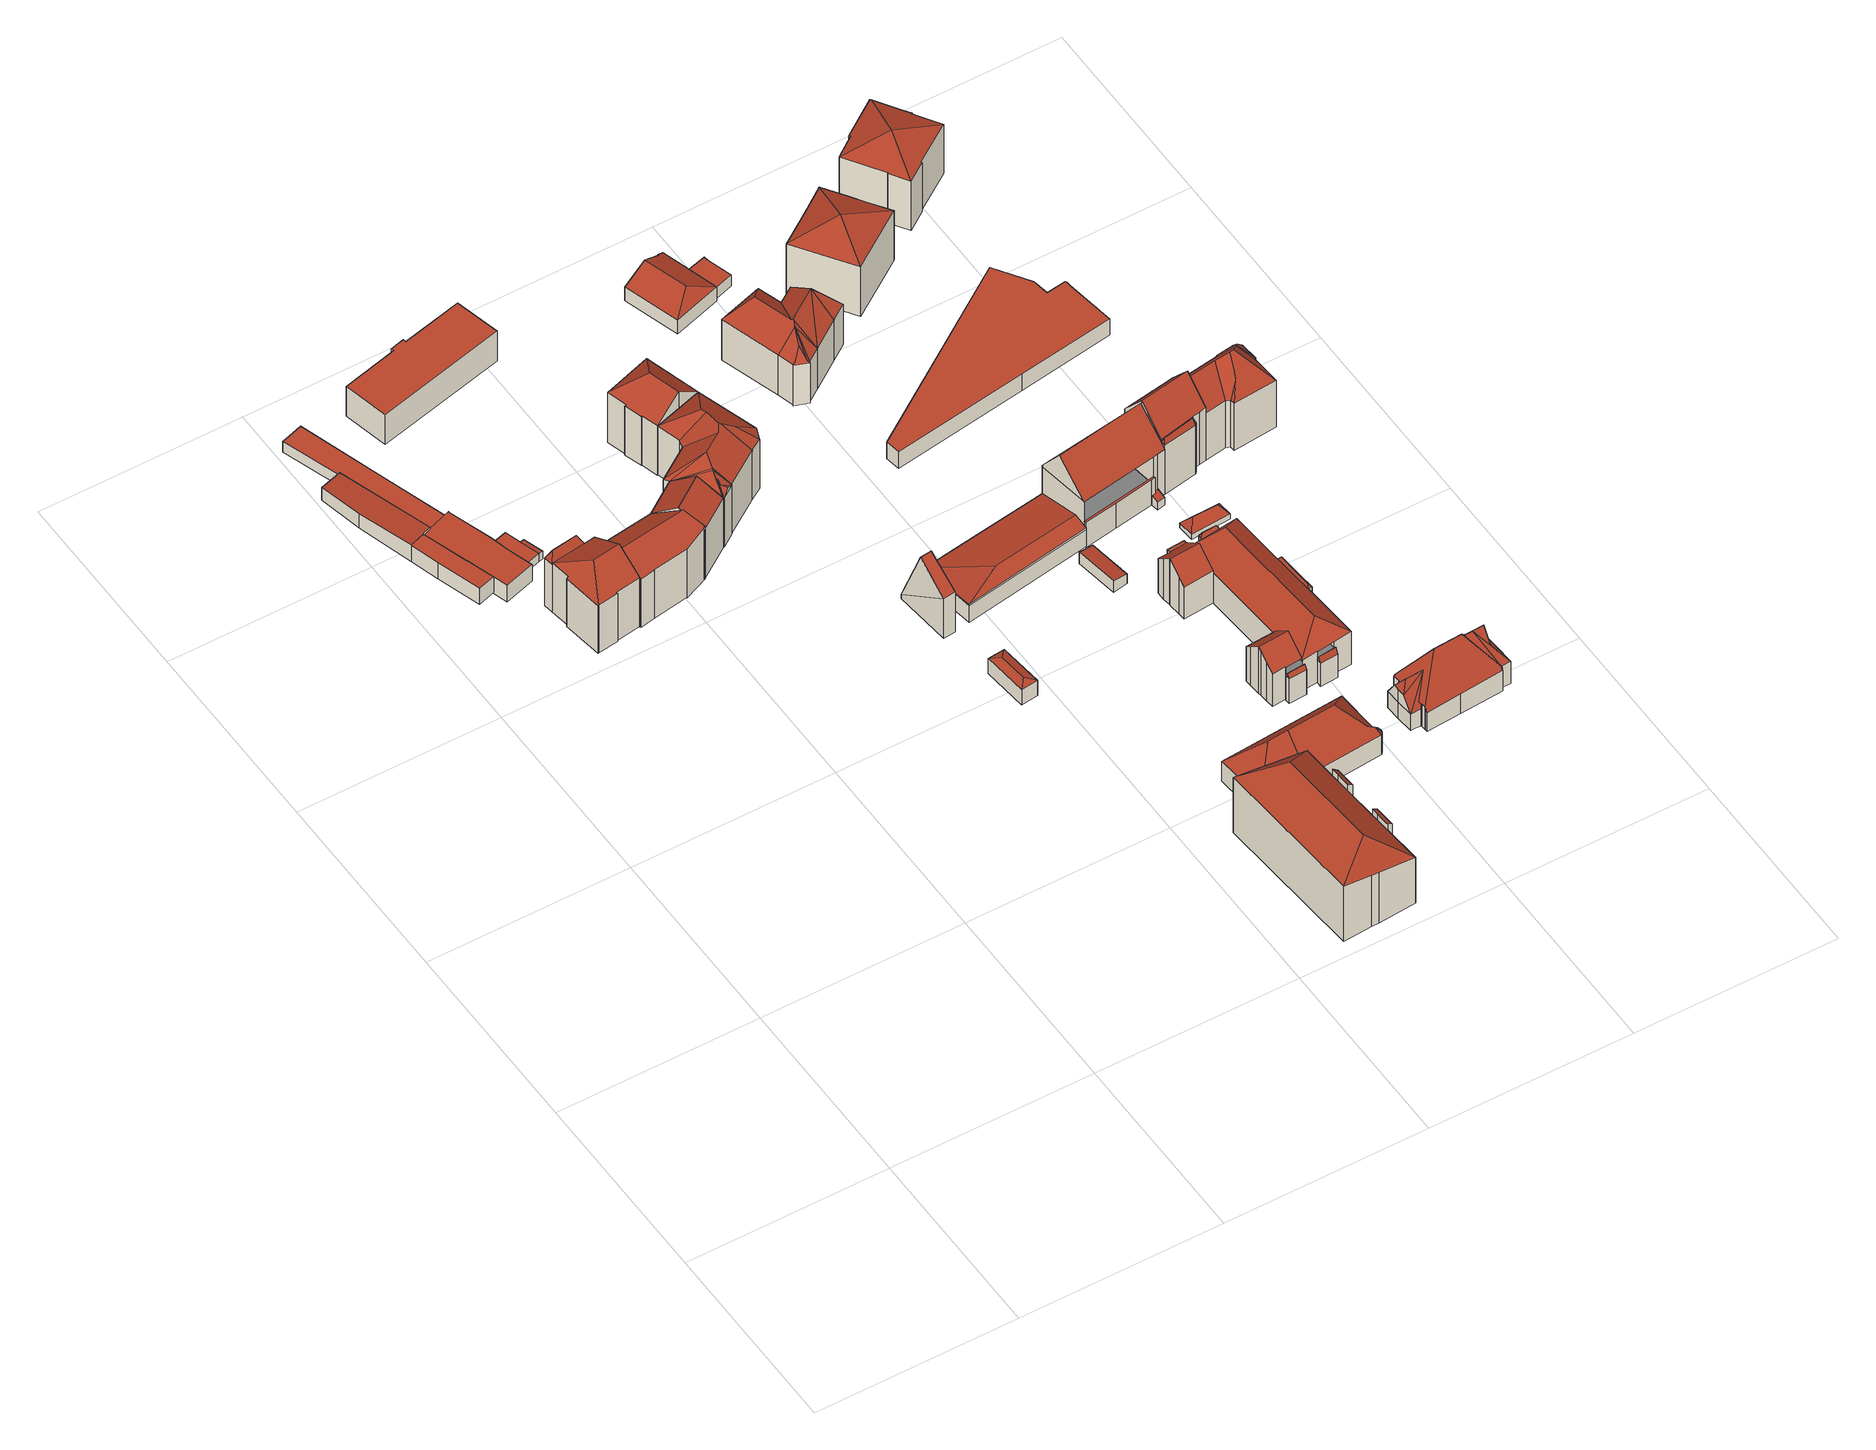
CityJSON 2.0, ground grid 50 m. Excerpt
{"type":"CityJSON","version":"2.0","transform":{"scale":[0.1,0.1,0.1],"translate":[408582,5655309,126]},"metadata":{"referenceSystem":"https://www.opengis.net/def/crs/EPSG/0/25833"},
"CityObjects":{
"building1":{"type":"Building","attributes":{"Gemeindeschluessel":14612000,"Geometrietyp2DReferenz":"3000","function":"31001_9998","roofType":"9999"},"children":["building1-1","building1-2"]},
"building1-1":{"type":"BuildingPart","attributes":{"Dachtyp_tdc":"tdcPolyFlatRoof","Dachneigung":2.63,"QualitaetDacherkennung":57,"Geometrietyp2DReferenz":"3000","measuredHeight":5.03,"roofType":"2100"},"parents":["building1"],"geometry":[{"type":"MultiSurface","lod":"2","boundaries":[[[0,1,2,3,4]],[[5,6,7,8,9]],[[6,10,11,7]],[[10,12,13,11]],[[12,0,4,13]],[[12,10,6,5,1,0]],[[4,3,8,7,11,13]]],"semantics":{"surfaces":[{"type":"WallSurface"},{"type":"RoofSurface"},{"type":"GroundSurface"}],"values":[0,0,0,0,0,1,2]}}]},
"building1-2":{"type":"BuildingPart","attributes":{"Dachtyp_tdc":"tdcPolyFlatRoof","Dachneigung":0,"QualitaetDacherkennung":90,"Geometrietyp2DReferenz":"3000","measuredHeight":4.84,"roofType":"1000"},"parents":["building1"],"geometry":[{"type":"MultiSurface","lod":"2","boundaries":[[[14,15,16,17]],[[15,9,8,16]],[[2,18,19,3]],[[18,20,21,19]],[[20,22,23,21]],[[22,14,17,23]],[[22,20,18,2,9,15,14]],[[17,16,8,3,19,21,23]]],"semantics":{"surfaces":[{"type":"WallSurface"},{"type":"RoofSurface"},{"type":"GroundSurface"}],"values":[0,0,0,0,0,0,1,2]}}]},
"building2":{"type":"Building","attributes":{"Gemeindeschluessel":14612000,"Geometrietyp2DReferenz":"3000","function":"31001_9998","roofType":"9999"},"children":["building2-1","building2-2"]},
"building2-1":{"type":"BuildingPart","attributes":{"Dachtyp_tdc":"tdcPolyFlatRoof","Dachneigung":0,"QualitaetDacherkennung":38,"Geometrietyp2DReferenz":"3000","measuredHeight":3.18,"roofType":"1000"},"parents":["building2"],"geometry":[{"type":"MultiSurface","lod":"2","boundaries":[[[24,25,26,27]],[[25,28,29,26]],[[30,31,32,33]],[[31,34,35,32]],[[34,24,27,35]],[[34,31,30,28,25,24]],[[27,26,29,33,32,35]]],"semantics":{"surfaces":[{"type":"WallSurface"},{"type":"RoofSurface"},{"type":"GroundSurface"}],"values":[0,0,0,0,0,1,2]}}]},
"building2-2":{"type":"BuildingPart","attributes":{"Dachtyp_tdc":"tdcPolyFlatRoof","Dachneigung":0,"QualitaetDacherkennung":71,"Geometrietyp2DReferenz":"3000","measuredHeight":4.94,"roofType":"1000"},"parents":["building2"],"geometry":[{"type":"MultiSurface","lod":"2","boundaries":[[[36,37,38,39]],[[37,40,41,38]],[[40,42,43,41]],[[42,44,45,43]],[[44,46,30,33,45]],[[47,48,49,29,28]],[[48,50,51,49]],[[50,52,53,51]],[[52,54,55,53]],[[54,56,57,55]],[[56,58,59,57]],[[58,36,39,59]],[[58,56,54,52,50,48,47,46,44,42,40,37,36]],[[39,38,41,43,45,33,29,49,51,53,55,57,59]]],"semantics":{"surfaces":[{"type":"WallSurface"},{"type":"RoofSurface"},{"type":"GroundSurface"}],"values":[0,0,0,0,0,0,0,0,0,0,0,0,1,2]}}]},
"building3":{"type":"Building","attributes":{"Gemeindeschluessel":14612000,"Geometrietyp2DReferenz":"3000","function":"31001_9998","roofType":"9999"},"children":["building3-1","building3-2","building3-3"]},
"building3-1":{"type":"BuildingPart","attributes":{"Dachtyp_tdc":"tdcFreeFormRoof","Dachneigung":63.8,"QualitaetDacherkennung":18,"Geometrietyp2DReferenz":"3000","measuredHeight":16.93,"roofType":"5000"},"parents":["building3"],"geometry":[{"type":"MultiSurface","lod":"2","boundaries":[[[60,61,62]],[[63,64,65,66,67]],[[68,69,66,65,70]],[[62,61,63,67]],[[71,60,62,69]],[[71,69,68]],[[60,71,68,61]]],"semantics":{"surfaces":[{"type":"RoofSurface"},{"type":"GroundSurface"},{"type":"WallSurface"}],"values":[0,1,2,2,0,0,0]}}]},
"building3-2":{"type":"BuildingPart","attributes":{"Dachtyp_tdc":"tdcHipAndGableRoof","Dachneigung":29.4,"QualitaetDacherkennung":45,"Geometrietyp2DReferenz":"3000","measuredHeight":19.33,"roofType":"5000"},"parents":["building3"],"geometry":[{"type":"MultiSurface","lod":"2","boundaries":[[[72,73,74,75]],[[73,76,77,74]],[[76,78,79,77]],[[78,80,81,79]],[[80,82,83,81]],[[82,84,85,83]],[[84,86,87,85]],[[86,88,89,87]],[[88,90,91,89]],[[90,92,62,67,91]],[[93,94,95,66,69]],[[94,72,75,95]],[[92,90,88,86,84,96]],[[84,82,80,78,76,73,96]],[[73,72,94,93,92,96]],[[75,74,77,79,81,83,85,87,89,91,67,66,95]]],"semantics":{"surfaces":[{"type":"WallSurface"},{"type":"RoofSurface"},{"type":"GroundSurface"}],"values":[0,0,0,0,0,0,0,0,0,0,0,0,1,1,1,2]}}]},
"building3-3":{"type":"BuildingPart","attributes":{"Dachtyp_tdc":"tdcGableRoof","Dachneigung":21.45,"QualitaetDacherkennung":34,"Geometrietyp2DReferenz":"3000","measuredHeight":6.39,"roofType":"3100"},"parents":["building3"],"geometry":[{"type":"MultiSurface","lod":"2","boundaries":[[[97,98,99,64]],[[98,100,101,99]],[[100,70,65,101]],[[100,98,102]],[[98,97,103,102]],[[70,100,102,103]],[[64,99,101,65]]],"semantics":{"surfaces":[{"type":"WallSurface"},{"type":"RoofSurface"},{"type":"GroundSurface"}],"values":[0,0,0,0,1,1,2]}}]},
"building4":{"type":"Building","attributes":{"Gemeindeschluessel":14612000,"Geometrietyp2DReferenz":"3000","function":"31001_9998","roofType":"9999"},"children":["building4-1","building4-2"]},
"building4-1":{"type":"BuildingPart","attributes":{"Dachtyp_tdc":"tdcPolyFlatRoof","Dachneigung":5.61,"QualitaetDacherkennung":70,"Geometrietyp2DReferenz":"3000","measuredHeight":2.46,"roofType":"2100"},"parents":["building4"],"geometry":[{"type":"MultiSurface","lod":"2","boundaries":[[[104,105,106,107]],[[108,109,110,111]],[[108,104,107,109]],[[108,111,105,104]],[[107,106,110,109]]],"semantics":{"surfaces":[{"type":"WallSurface"},{"type":"RoofSurface"},{"type":"GroundSurface"}],"values":[0,0,0,1,2]}}]},
"building4-2":{"type":"BuildingPart","attributes":{"Dachtyp_tdc":"tdcPolyFlatRoof","Dachneigung":0,"QualitaetDacherkennung":84,"Geometrietyp2DReferenz":"3000","measuredHeight":2.44,"roofType":"1000"},"parents":["building4"],"geometry":[{"type":"MultiSurface","lod":"2","boundaries":[[[112,111,110,113]],[[105,114,115,106]],[[114,116,117,115]],[[116,118,119,117]],[[118,112,113,119]],[[118,116,114,105,111,112]],[[113,110,106,115,117,119]]],"semantics":{"surfaces":[{"type":"WallSurface"},{"type":"RoofSurface"},{"type":"GroundSurface"}],"values":[0,0,0,0,0,1,2]}}]},
"building5":{"type":"Building","attributes":{"Dachtyp_tdc":"tdcFreeFormRoof","Gemeindeschluessel":14612000,"Dachneigung":34.56,"QualitaetDacherkennung":58,"Geometrietyp2DReferenz":"3000","measuredHeight":18.84,"function":"31001_9998","roofType":"5000"},"geometry":[{"type":"Solid","lod":"2","boundaries":[[[[120,121,122,123]],[[121,124,125,122]],[[124,126,127,125]],[[126,128,129,127]],[[128,130,131,129]],[[130,132,133,131]],[[132,134,135,133]],[[134,136,137,135]],[[136,138,139,137]],[[138,140,141,139]],[[140,142,143,141]],[[142,120,123,143]],[[144,145,121,120]],[[134,132,130,128,126,124,145,144,142,140,138,136]],[[120,142,144]],[[124,121,145]],[[123,122,125,127,129,131,133,135,137,139,141,143]]]],"semantics":{"surfaces":[{"type":"WallSurface"},{"type":"RoofSurface"},{"type":"GroundSurface"}],"values":[[0,0,0,0,0,0,0,0,0,0,0,0,1,1,0,0,2]]}}]},
"building6":{"type":"Building","attributes":{"Dachtyp_tdc":"tdcPolyFlatRoof","Gemeindeschluessel":14612000,"Dachneigung":0,"QualitaetDacherkennung":81,"Geometrietyp2DReferenz":"3000","measuredHeight":9.05,"function":"31001_9998","roofType":"1000"},"geometry":[{"type":"Solid","lod":"2","boundaries":[[[[146,147,148,149]],[[147,150,151,148]],[[150,152,153,151]],[[152,154,155,153]],[[154,156,157,155]],[[156,158,159,157]],[[158,160,161,159]],[[160,146,149,161]],[[160,158,156,154,152,150,147,146]],[[149,148,151,153,155,157,159,161]]]],"semantics":{"surfaces":[{"type":"WallSurface"},{"type":"RoofSurface"},{"type":"GroundSurface"}],"values":[[0,0,0,0,0,0,0,0,1,2]]}}]},
"building7":{"type":"Building","attributes":{"Dachtyp_tdc":"tdcGableRoof","Gemeindeschluessel":14612000,"Dachneigung":34.59,"QualitaetDacherkennung":76,"Geometrietyp2DReferenz":"3000","measuredHeight":18.98,"function":"31001_9998","roofType":"3100"},"geometry":[{"type":"Solid","lod":"2","boundaries":[[[[121,162,163,164]],[[162,165,166,163]],[[165,167,168,166]],[[167,121,164,168]],[[165,162,169]],[[121,167,170]],[[162,121,170,169]],[[167,165,169,170]],[[164,163,166,168]]]],"semantics":{"surfaces":[{"type":"WallSurface"},{"type":"RoofSurface"},{"type":"GroundSurface"}],"values":[[0,0,0,0,0,0,1,1,2]]}}]},
"building8":{"type":"Building","attributes":{"Dachtyp_tdc":"tdcFreeFormRoof","Gemeindeschluessel":14612000,"Dachneigung":34.37,"QualitaetDacherkennung":9,"Geometrietyp2DReferenz":"3000","measuredHeight":19.97,"function":"31001_9998","roofType":"5000"},"geometry":[{"type":"Solid","lod":"2","boundaries":[[[[171,172,173,174]],[[172,175,176,173]],[[175,177,178,176]],[[177,179,180,178]],[[179,181,182,180]],[[181,183,184,182]],[[183,185,186,184]],[[185,187,188,186]],[[187,189,190,188]],[[189,191,192,190]],[[191,193,194,192]],[[193,195,196,194]],[[195,197,198,196]],[[197,199,200,198]],[[199,201,202,200]],[[201,203,204,202]],[[203,205,206,204]],[[205,207,208,206]],[[207,171,174,208]],[[209,210,211,205,203]],[[210,209,201,199]],[[212,213,211,210,199,197]],[[214,212,197,195]],[[215,216,217,218,214,195,193]],[[219,215,193,191]],[[191,189,187,185,219]],[[220,221,222,216,215,219,185,183]],[[220,183,181]],[[221,220,181,179]],[[222,221,179,177]],[[217,216,222,177,175]],[[218,217,175,172]],[[212,207,213]],[[212,171,207]],[[214,171,212]],[[218,171,214]],[[171,218,172]],[[211,213,207,205]],[[201,209,203]],[[174,173,176,178,180,182,184,186,188,190,192,194,196,198,200,202,204,206,208]]]],"semantics":{"surfaces":[{"type":"WallSurface"},{"type":"RoofSurface"},{"type":"GroundSurface"}],"values":[[0,0,0,0,0,0,0,0,0,0,0,0,0,0,0,0,0,0,0,1,1,1,1,1,1,1,1,1,1,1,1,1,1,1,1,1,1,1,0,2]]}}]},
"building9":{"type":"Building","attributes":{"Dachtyp_tdc":"tdcFreeFormRoof","Gemeindeschluessel":14612000,"Dachneigung":20.7,"QualitaetDacherkennung":90,"Geometrietyp2DReferenz":"3000","measuredHeight":5.35,"function":"31001_9998","roofType":"5000"},"geometry":[{"type":"Solid","lod":"2","boundaries":[[[[223,224,225,226]],[[224,227,228,225]],[[227,229,230,228]],[[229,223,226,230]],[[231,232,229,227]],[[231,227,224]],[[232,231,224,223]],[[232,223,229]],[[226,225,228,230]]]],"semantics":{"surfaces":[{"type":"WallSurface"},{"type":"RoofSurface"},{"type":"GroundSurface"}],"values":[[0,0,0,0,1,1,1,1,2]]}}]},
"building10":{"type":"Building","attributes":{"name":"35. Grundschule Heinrich Graf von Bünau","Gemeindeschluessel":14612000,"Geometrietyp2DReferenz":"3000","function":"31001_3021","roofType":"9999"},"children":["building10-1","building10-2","building10-3"]},
"building10-1":{"type":"BuildingPart","attributes":{"Dachtyp_tdc":"tdcPolyFlatRoof","Dachneigung":40.59,"QualitaetDacherkennung":68,"Geometrietyp2DReferenz":"3000","measuredHeight":15.82,"roofType":"2100"},"parents":["building10"],"geometry":[{"type":"MultiSurface","lod":"2","boundaries":[[[233,234,235,236,237]],[[234,238,239,235]],[[238,240,241,242,239]],[[240,238,234,233]],[[236,235,239,242]]],"semantics":{"surfaces":[{"type":"WallSurface"},{"type":"RoofSurface"},{"type":"GroundSurface"}],"values":[0,0,0,1,2]}}]},
"building10-2":{"type":"BuildingPart","attributes":{"Dachtyp_tdc":"tdcHipRoof","Dachneigung":39.31,"QualitaetDacherkennung":60,"Geometrietyp2DReferenz":"3000","measuredHeight":20.74,"roofType":"3200"},"parents":["building10"],"geometry":[{"type":"MultiSurface","lod":"2","boundaries":[[[241,243,244,242]],[[243,245,246,244]],[[247,248,249,250]],[[248,251,252,249]],[[251,253,254,252]],[[253,255,256,254]],[[255,257,258,256]],[[257,259,260,258]],[[259,261,262,260]],[[261,237,236,262]],[[255,253,251,248,263]],[[261,259,257,264]],[[248,247,265,245,243,241,237,261,264,263]],[[257,255,263,264]],[[242,244,246,266,250,249,252,254,256,258,260,262,236]]],"semantics":{"surfaces":[{"type":"WallSurface"},{"type":"RoofSurface"},{"type":"GroundSurface"}],"values":[0,0,0,0,0,0,0,0,0,0,1,1,1,1,2]}}]},
"building10-3":{"type":"BuildingPart","attributes":{"Dachtyp_tdc":"tdcPolyFlatRoof","Dachneigung":34.27,"QualitaetDacherkennung":76,"Geometrietyp2DReferenz":"3000","measuredHeight":15.75,"roofType":"2100"},"parents":["building10"],"geometry":[{"type":"MultiSurface","lod":"2","boundaries":[[[267,268,269,246,245]],[[268,270,271,269]],[[270,272,247,250,271]],[[270,268,267,273,272]],[[250,266,246,269,271]]],"semantics":{"surfaces":[{"type":"WallSurface"},{"type":"RoofSurface"},{"type":"GroundSurface"}],"values":[0,0,0,1,2]}}]},
"building11":{"type":"Building","attributes":{"Dachtyp_tdc":"tdcGableRoof","Gemeindeschluessel":14612000,"Dachneigung":68.85,"QualitaetDacherkennung":5,"Geometrietyp2DReferenz":"3000","measuredHeight":18.12,"function":"31001_9998","roofType":"3100"},"geometry":[{"type":"Solid","lod":"2","boundaries":[[[[274,275,276,277]],[[275,278,279,276]],[[278,280,281,279]],[[280,274,277,281]],[[278,275,282]],[[274,280,283]],[[275,274,283,282]],[[280,278,282,283]],[[277,276,279,281]]]],"semantics":{"surfaces":[{"type":"WallSurface"},{"type":"RoofSurface"},{"type":"GroundSurface"}],"values":[[0,0,0,0,0,0,1,1,2]]}}]},
"building12":{"type":"Building","attributes":{"Dachtyp_tdc":"tdcHipAndGableRoof","Gemeindeschluessel":14612000,"Dachneigung":38.74,"QualitaetDacherkennung":74,"Geometrietyp2DReferenz":"3000","measuredHeight":20.18,"function":"31001_9998","roofType":"5000"},"geometry":[{"type":"Solid","lod":"2","boundaries":[[[[284,285,286,287]],[[285,288,289,286]],[[288,290,291,289]],[[290,292,293,291]],[[292,294,295,293]],[[294,296,297,295]],[[296,298,299,297]],[[298,300,301,299]],[[300,302,303,301]],[[302,284,287,303]],[[287,286,289,291,293,295,297,299,301,303]],[[298,296,304]],[[296,294,292,290,288,285,284,304]],[[284,302,300,298,304]]]],"semantics":{"surfaces":[{"type":"WallSurface"},{"type":"GroundSurface"},{"type":"RoofSurface"}],"values":[[0,0,0,0,0,0,0,0,0,0,1,2,2,2]]}}]},
"building13":{"type":"Building","attributes":{"Dachtyp_tdc":"tdcFreeFormRoof","Gemeindeschluessel":14612000,"Dachneigung":48.05,"QualitaetDacherkennung":61,"Geometrietyp2DReferenz":"3000","measuredHeight":13.74,"function":"31001_3211","roofType":"5000"},"geometry":[{"type":"Solid","lod":"2","boundaries":[[[[305,306,260,262]],[[306,307,308,260]],[[307,309,310,308]],[[309,311,312,310]],[[311,313,314,312]],[[313,315,316,314]],[[315,317,318,316]],[[317,319,320,318]],[[319,305,262,320]],[[321,319,317]],[[322,321,317,315]],[[323,322,315,313]],[[324,323,313,311]],[[325,324,311,309]],[[326,327,325,309,307]],[[326,307,306]],[[327,326,306,305]],[[321,322,323,324,325,327,305,319]],[[262,260,308,310,312,314,316,318,320]]]],"semantics":{"surfaces":[{"type":"WallSurface"},{"type":"RoofSurface"},{"type":"GroundSurface"}],"values":[[0,0,0,0,0,0,0,0,0,1,1,1,1,1,1,1,1,1,2]]}}]},
"building14":{"type":"Building","attributes":{"Dachtyp_tdc":"tdcHipAndGableRoof","Gemeindeschluessel":14612000,"Dachneigung":10,"QualitaetDacherkennung":68,"Geometrietyp2DReferenz":"3000","measuredHeight":6.98,"function":"31001_9998","roofType":"5000"},"geometry":[{"type":"Solid","lod":"2","boundaries":[[[[328,329,330,331]],[[329,332,333,330]],[[332,334,335,333]],[[334,336,337,335]],[[336,328,331,337]],[[329,338,339]],[[338,340,341,339]],[[342,343,329,339,341]],[[332,343,342,334]],[[329,343,332]],[[334,342,341,340,336]],[[336,340,338,328]],[[328,338,329]],[[331,330,333,335,337]]]],"semantics":{"surfaces":[{"type":"WallSurface"},{"type":"RoofSurface"},{"type":"GroundSurface"}],"values":[[0,0,0,0,0,1,1,1,0,0,0,0,0,2]]}}]},
"building15":{"type":"Building","attributes":{"Dachtyp_tdc":"tdcPolyFlatRoof","Gemeindeschluessel":14612000,"Dachneigung":8.04,"QualitaetDacherkennung":81,"Geometrietyp2DReferenz":"3000","measuredHeight":3.43,"function":"31001_9998","roofType":"2100"},"geometry":[{"type":"Solid","lod":"2","boundaries":[[[[344,345,346,347]],[[345,348,349,346]],[[348,350,351,349]],[[350,344,347,351]],[[350,348,345,344]],[[347,346,349,351]]]],"semantics":{"surfaces":[{"type":"WallSurface"},{"type":"RoofSurface"},{"type":"GroundSurface"}],"values":[[0,0,0,0,1,2]]}}]},
"building16":{"type":"Building","attributes":{"Dachtyp_tdc":"tdcHipAndGableRoof","Gemeindeschluessel":14612000,"Dachneigung":26.47,"QualitaetDacherkennung":79,"Geometrietyp2DReferenz":"3000","measuredHeight":7.23,"function":"31001_9998","roofType":"5000"},"geometry":[{"type":"Solid","lod":"2","boundaries":[[[[352,353,354,355]],[[353,356,357,354]],[[356,358,359,357]],[[358,360,361,359]],[[360,362,363,361]],[[362,364,365,363]],[[364,366,367,365]],[[366,352,355,367]],[[362,360,368]],[[360,358,356,353,352,366,368]],[[366,364,362,368]],[[355,354,357,359,361,363,365,367]]]],"semantics":{"surfaces":[{"type":"WallSurface"},{"type":"RoofSurface"},{"type":"GroundSurface"}],"values":[[0,0,0,0,0,0,0,0,1,1,1,2]]}}]},
"building17":{"type":"Building","attributes":{"Dachtyp_tdc":"tdcFreeFormRoof","Gemeindeschluessel":14612000,"Dachneigung":40.11,"QualitaetDacherkennung":10,"Geometrietyp2DReferenz":"3000","measuredHeight":17.31,"function":"31001_9998","roofType":"5000"},"geometry":[{"type":"Solid","lod":"2","boundaries":[[[[369,370,371]],[[370,369,372]],[[373,374,375]],[[376,377,373,375,378]],[[379,376,378,380]],[[379,380,381]],[[369,377,376,379,381,382]],[[383,384,385,386,387,388,389,390,391,392,393,394]],[[381,380,384,383]],[[380,378,385,384]],[[378,375,386,385]],[[375,374,387,386]],[[374,395,388,387]],[[395,396,389,388]],[[396,371,390,389]],[[371,397,391,390]],[[397,398,392,391]],[[398,399,393,392]],[[399,382,394,393]],[[382,381,383,394]],[[400,372,369,382,399]],[[400,399,398]],[[370,372,400,398,397]],[[370,397,371]],[[373,395,374]],[[373,396,395]],[[377,396,373]],[[369,396,377]],[[369,371,396]]]],"semantics":{"surfaces":[{"type":"RoofSurface"},{"type":"GroundSurface"},{"type":"WallSurface"}],"values":[[0,0,0,0,0,0,0,1,2,2,2,2,2,2,2,2,2,2,2,2,0,0,0,0,0,0,0,0,0]]}}]},
"building18":{"type":"Building","attributes":{"Gemeindeschluessel":14612000,"Geometrietyp2DReferenz":"3000","function":"31001_9998","roofType":"9999"},"children":["building18-1","building18-2","building18-3","building18-4","building18-5","building18-6","building18-7","building18-8"]},
"building18-1":{"type":"BuildingPart","attributes":{"Dachtyp_tdc":"tdcFreeFormRoof","Dachneigung":66.87,"QualitaetDacherkennung":31,"Geometrietyp2DReferenz":"3000","measuredHeight":8.52,"roofType":"5000"},"parents":["building18"],"geometry":[{"type":"MultiSurface","lod":"2","boundaries":[[[401,402,403,404]],[[402,405,406,403]],[[405,407,408,406]],[[409,407,405]],[[410,409,405,402]],[[410,402,401]],[[409,410,401,407]],[[404,403,406,408]]],"semantics":{"surfaces":[{"type":"WallSurface"},{"type":"RoofSurface"},{"type":"GroundSurface"}],"values":[0,0,0,0,1,0,1,2]}}]},
"building18-2":{"type":"BuildingPart","attributes":{"Dachtyp_tdc":"tdcPolyFlatRoof","Dachneigung":0,"QualitaetDacherkennung":30,"Geometrietyp2DReferenz":"3000","measuredHeight":10.03,"roofType":"1000"},"parents":["building18"],"geometry":[{"type":"MultiSurface","lod":"2","boundaries":[[[411,412,413,414]],[[412,415,416,417,413]],[[418,411,414,419]],[[418,420,415,412,411]],[[414,413,417,421,419]]],"semantics":{"surfaces":[{"type":"WallSurface"},{"type":"RoofSurface"},{"type":"GroundSurface"}],"values":[0,0,0,1,2]}}]},
"building18-3":{"type":"BuildingPart","attributes":{"Dachtyp_tdc":"tdcGableRoof","Dachneigung":42.73,"QualitaetDacherkennung":55,"Geometrietyp2DReferenz":"3000","measuredHeight":14.11,"roofType":"3100"},"parents":["building18"],"geometry":[{"type":"MultiSurface","lod":"2","boundaries":[[[422,423,424,425,426]],[[423,427,428,424]],[[427,429,430,428]],[[429,431,432,430]],[[431,433,434,432]],[[433,435,436,434]],[[429,427,423,422,437]],[[437,438,439,440,435,433,431,429]],[[436,419,421,441,425,424,428,430,432,434]],[[435,440,419,436]],[[440,439,418,419]]],"semantics":{"surfaces":[{"type":"WallSurface"},{"type":"RoofSurface"},{"type":"GroundSurface"}],"values":[0,0,0,0,0,0,1,1,2,0,0]}}]},
"building18-4":{"type":"BuildingPart","attributes":{"Dachtyp_tdc":"tdcFreeFormRoof","Dachneigung":58.58,"QualitaetDacherkennung":11,"Geometrietyp2DReferenz":"3000","measuredHeight":10.12,"roofType":"5000"},"parents":["building18"],"geometry":[{"type":"MultiSurface","lod":"2","boundaries":[[[442,443,444,445]],[[443,446,447,444]],[[446,448,449,447]],[[448,450,451,449]],[[452,453,454,455]],[[453,442,445,454]],[[446,443,456]],[[457,450,448,446]],[[443,442,458,456]],[[442,453,458]],[[453,452,457,446,456,458]],[[445,444,447,449,451,459,455,454]]],"semantics":{"surfaces":[{"type":"WallSurface"},{"type":"RoofSurface"},{"type":"GroundSurface"}],"values":[0,0,0,0,0,0,1,1,1,1,1,2]}}]},
"building18-5":{"type":"BuildingPart","attributes":{"Dachtyp_tdc":"tdcFreeFormRoof","Dachneigung":58.78,"QualitaetDacherkennung":27,"Geometrietyp2DReferenz":"3000","measuredHeight":10.77,"roofType":"5000"},"parents":["building18"],"geometry":[{"type":"MultiSurface","lod":"2","boundaries":[[[460,461,462,463]],[[461,464,465,462]],[[464,466,467,465]],[[468,469,470,471]],[[469,460,463,470]],[[466,464,472]],[[464,461,460,469,473,472]],[[469,468,473]],[[468,466,472,473]],[[463,462,465,467,471,470]]],"semantics":{"surfaces":[{"type":"WallSurface"},{"type":"RoofSurface"},{"type":"GroundSurface"}],"values":[0,0,0,0,0,1,1,1,1,2]}}]},
"building18-6":{"type":"BuildingPart","attributes":{"Dachtyp_tdc":"tdcGableRoof","Dachneigung":42.53,"QualitaetDacherkennung":58,"Geometrietyp2DReferenz":"3000","measuredHeight":14.16,"roofType":"3100"},"parents":["building18"],"geometry":[{"type":"MultiSurface","lod":"2","boundaries":[[[474,475,476,477,478]],[[475,479,480,476]],[[479,481,482,480]],[[481,483,484,482]],[[483,485,486,484]],[[485,487,488,486]],[[487,489,490,488]],[[489,491,492,493,490]],[[485,483,481,479,475,474,494,495]],[[495,491,489,487,485]],[[493,496,497,477,476,480,482,484,486,488,490]]],"semantics":{"surfaces":[{"type":"WallSurface"},{"type":"RoofSurface"},{"type":"GroundSurface"}],"values":[0,0,0,0,0,0,0,0,1,1,2]}}]},
"building18-7":{"type":"BuildingPart","attributes":{"Dachtyp_tdc":"tdcFreeFormRoof","Dachneigung":59.48,"QualitaetDacherkennung":34,"Geometrietyp2DReferenz":"3000","measuredHeight":8.53,"roofType":"5000"},"parents":["building18"],"geometry":[{"type":"MultiSurface","lod":"2","boundaries":[[[498,499,500,501]],[[499,502,503,500]],[[502,478,477,503]],[[504,478,502]],[[505,504,502,499]],[[505,499,498]],[[504,505,498,506,478]],[[501,500,503,477,497]]],"semantics":{"surfaces":[{"type":"WallSurface"},{"type":"RoofSurface"},{"type":"GroundSurface"}],"values":[0,0,0,0,1,0,1,2]}}]},
"building18-8":{"type":"BuildingPart","attributes":{"Dachtyp_tdc":"tdcHipRoof","Dachneigung":36.65,"QualitaetDacherkennung":64,"Geometrietyp2DReferenz":"3000","measuredHeight":14.27,"roofType":"3200"},"parents":["building18"],"geometry":[{"type":"MultiSurface","lod":"2","boundaries":[[[416,507,508,417]],[[507,509,452,455,508]],[[510,511,512,451,450]],[[511,513,468,471,512]],[[514,467,466]],[[514,515,516,467]],[[515,517,404,516]],[[517,518,401,404]],[[519,520,408,407]],[[520,521,498,501,408]],[[492,426,425,493]],[[522,521,520,519,518,517,515,523]],[[510,509,507,416,524,525]],[[515,514,513,511,510,525,523]],[[524,526,426,492,527,522,523,525]],[[421,417,508,455,459,451,512,471,467,516,404,408,501,497,496,493,425,441]]],"semantics":{"surfaces":[{"type":"WallSurface"},{"type":"RoofSurface"},{"type":"GroundSurface"}],"values":[0,0,0,0,0,0,0,0,0,0,0,1,1,1,1,2]}}]},
"building19":{"type":"Building","attributes":{"Dachtyp_tdc":"tdcPolyFlatRoof","Gemeindeschluessel":14612000,"Dachneigung":0,"QualitaetDacherkennung":23,"Geometrietyp2DReferenz":"3000","measuredHeight":3.38,"function":"31001_9998","roofType":"1000"},"geometry":[{"type":"Solid","lod":"2","boundaries":[[[[528,529,530,531]],[[529,532,533,530]],[[532,534,535,533]],[[534,536,537,535]],[[536,528,531,537]],[[536,534,532,529,528]],[[531,530,533,535,537]]]],"semantics":{"surfaces":[{"type":"WallSurface"},{"type":"RoofSurface"},{"type":"GroundSurface"}],"values":[[0,0,0,0,0,1,2]]}}]},
"building20":{"type":"Building","attributes":{"Gemeindeschluessel":14612000,"Geometrietyp2DReferenz":"3000","function":"31001_9998","roofType":"9999"},"children":["building20-1","building20-2"]},
"building20-1":{"type":"BuildingPart","attributes":{"Dachtyp_tdc":"tdcGableRoof","Dachneigung":45.04,"QualitaetDacherkennung":27,"Geometrietyp2DReferenz":"3000","measuredHeight":21.23,"roofType":"3100"},"parents":["building20"],"geometry":[{"type":"MultiSurface","lod":"2","boundaries":[[[538,539,540,541,542,543]],[[544,545,539,538]],[[545,546,540,539]],[[546,547,548,541,540]],[[549,550,543,542,551]],[[550,544,538,543]],[[552,553,554,555]],[[556,557,558,554,553,549]],[[545,558,557,546]],[[544,555,554,558,545]],[[546,557,556,547]],[[547,556,549]],[[550,552,555,544]],[[549,553,552,550]]],"semantics":{"surfaces":[{"type":"GroundSurface"},{"type":"WallSurface"},{"type":"RoofSurface"}],"values":[0,1,1,1,1,1,2,2,1,1,1,1,1,1]}}]},
"building20-2":{"type":"BuildingPart","attributes":{"Dachtyp_tdc":"tdcPolyFlatRoof","Dachneigung":0,"QualitaetDacherkennung":11,"Geometrietyp2DReferenz":"3000","measuredHeight":7.5,"roofType":"1000"},"parents":["building20"],"geometry":[{"type":"MultiSurface","lod":"2","boundaries":[[[559,560,561,562]],[[560,563,564,561]],[[563,565,566,564]],[[565,551,542,566]],[[548,559,562,541]],[[548,551,565,563,560,559]],[[562,561,564,566,542,541]]],"semantics":{"surfaces":[{"type":"WallSurface"},{"type":"RoofSurface"},{"type":"GroundSurface"}],"values":[0,0,0,0,0,1,2]}}]},
"building21":{"type":"Building","attributes":{"name":"St. Antonius","Gemeindeschluessel":14612000,"QualitaetDacherkennung":100,"Geometrietyp2DReferenz":"3000","function":"31001_3041","roofType":"9999"},"children":["building21-1","building21-2","building21-3","building21-4"]},
"building21-1":{"type":"BuildingPart","attributes":{"Dachtyp_tdc":"tdcHipAndGableRoof","Dachneigung":54.18,"QualitaetDacherkennung":100,"Geometrietyp2DReferenz":"3000","measuredHeight":14.93,"roofType":"5000"},"parents":["building21"],"geometry":[{"type":"MultiSurface","lod":"2","boundaries":[[[567,568,569,570]],[[568,571,572,569]],[[571,573,574,572]],[[571,568,575]],[[567,573,576]],[[568,576,575]],[[576,568,567]],[[573,575,576]],[[575,573,571]],[[570,569,572,574]]],"semantics":{"surfaces":[{"type":"WallSurface"},{"type":"RoofSurface"},{"type":"GroundSurface"}],"values":[0,0,0,1,0,1,1,1,1,2]}}]},
"building21-2":{"type":"BuildingPart","attributes":{"Dachtyp_tdc":"tdcHipRoof","Dachneigung":58.06,"QualitaetDacherkennung":100,"Geometrietyp2DReferenz":"3000","measuredHeight":15.72,"roofType":"3200"},"parents":["building21"],"geometry":[{"type":"MultiSurface","lod":"2","boundaries":[[[577,578,579,580]],[[578,581,582,579]],[[581,567,583,582]],[[584,585,586]],[[585,587,588,586]],[[587,589,590,588]],[[589,591,592,590]],[[591,593,594,592]],[[593,595,596,594]],[[595,597,598,596]],[[597,599,600,598]],[[599,601,602,600]],[[601,603,604,602]],[[605,606,607,608]],[[605,609,610,606]],[[609,611,612,610]],[[611,613,614,612]],[[613,615,616,614]],[[615,617,618,616]],[[617,619,620,618]],[[619,577,580,620]],[[615,613,611,609,605,603,601,599,621]],[[585,584,573,567,581,622]],[[599,597,595,593,591,589,587,585,622,621]],[[581,578,577,619,617,615,621,622]],[[580,579,582,583,586,588,590,592,594,596,598,600,602,604,606,610,612,614,616,618,620]]],"semantics":{"surfaces":[{"type":"WallSurface"},{"type":"RoofSurface"},{"type":"GroundSurface"}],"values":[0,0,0,0,0,0,0,0,0,0,0,0,0,0,0,0,0,0,0,0,0,1,1,1,1,2]}}]},
"building21-3":{"type":"BuildingPart","attributes":{"Dachtyp_tdc":"tdcGableAndHippedGRoof","Dachneigung":56.86,"QualitaetDacherkennung":100,"Geometrietyp2DReferenz":"3000","measuredHeight":11.25,"roofType":"9999"},"parents":["building21"],"geometry":[{"type":"MultiSurface","lod":"2","boundaries":[[[623,624,625,626]],[[624,627,628,625]],[[627,629,630,628]],[[629,608,607,630]],[[631,623,626,632]],[[633,634,635,636]],[[634,637,635]],[[634,638,637]],[[638,623,631,637]],[[637,636,635]],[[608,636,637]],[[629,639,640,636,608]],[[627,640,639,629]],[[623,638,634,633,624]],[[624,633,636,640,627]],[[608,637,631]],[[626,625,628,630,607,632]]],"semantics":{"surfaces":[{"type":"WallSurface"},{"type":"RoofSurface"},{"type":"GroundSurface"}],"values":[0,0,0,0,0,1,1,1,1,1,1,1,0,0,0,0,2]}}]},
"building21-4":{"type":"BuildingPart","attributes":{"Dachtyp_tdc":"tdcFreeFormRoof","Dachneigung":57.23,"QualitaetDacherkennung":100,"Geometrietyp2DReferenz":"3000","measuredHeight":7.76,"roofType":"5000"},"parents":["building21"],"geometry":[{"type":"Solid","lod":"2","boundaries":[[[[641,575,642,643]],[[575,644,645,642]],[[644,641,643,645]],[[646,641,644]],[[646,644,575]],[[646,575,641]],[[643,642,645]]]],"semantics":{"surfaces":[{"type":"WallSurface"},{"type":"RoofSurface"},{"type":"GroundSurface"}],"values":[[0,0,0,0,1,1,2]]}}]},
"building22":{"type":"Building","attributes":{"Dachtyp_tdc":"tdcPolyFlatRoof","Gemeindeschluessel":14612000,"Dachneigung":18.32,"QualitaetDacherkennung":42,"Geometrietyp2DReferenz":"3000","measuredHeight":2.99,"function":"31001_9998","roofType":"2100"},"geometry":[{"type":"Solid","lod":"2","boundaries":[[[[647,648,649,650]],[[648,651,561,649]],[[651,652,562,561]],[[652,653,541,562]],[[653,654,540,541]],[[654,647,650,540]],[[654,653,652,651,648,647]],[[650,649,561,562,541,540]]]],"semantics":{"surfaces":[{"type":"WallSurface"},{"type":"RoofSurface"},{"type":"GroundSurface"}],"values":[[0,0,0,0,0,0,1,2]]}}]},
"building23":{"type":"Building","attributes":{"Dachtyp_tdc":"tdcFreeFormRoof","Gemeindeschluessel":14612000,"Dachneigung":50.93,"QualitaetDacherkennung":22,"Geometrietyp2DReferenz":"3000","measuredHeight":3.99,"function":"31001_9998","roofType":"5000"},"geometry":[{"type":"Solid","lod":"2","boundaries":[[[[655,656,657,658]],[[656,659,660,657]],[[659,661,662,660]],[[661,655,658,662]],[[663,664,661,659]],[[663,659,656]],[[664,663,656,655]],[[664,655,661]],[[658,657,660,662]]]],"semantics":{"surfaces":[{"type":"WallSurface"},{"type":"RoofSurface"},{"type":"GroundSurface"}],"values":[[0,0,0,0,1,1,1,1,2]]}}]},
"building24":{"type":"Building","attributes":{"Dachtyp_tdc":"tdcPolyFlatRoof","Gemeindeschluessel":14612000,"Dachneigung":0,"QualitaetDacherkennung":71,"Geometrietyp2DReferenz":"3000","measuredHeight":4.92,"function":"31001_9998","roofType":"1000"},"geometry":[{"type":"Solid","lod":"2","boundaries":[[[[665,666,667,668]],[[666,669,670,667]],[[669,671,672,670]],[[671,673,674,672]],[[673,675,676,674]],[[675,677,678,676]],[[677,679,680,678]],[[679,681,682,680]],[[681,683,684,682]],[[683,665,668,684]],[[683,681,679,677,675,673,671,669,666,665]],[[668,667,670,672,674,676,678,680,682,684]]]],"semantics":{"surfaces":[{"type":"WallSurface"},{"type":"RoofSurface"},{"type":"GroundSurface"}],"values":[[0,0,0,0,0,0,0,0,0,0,1,2]]}}]},
"building25":{"type":"Building","attributes":{"Dachtyp_tdc":"tdcTentRoof","Gemeindeschluessel":14612000,"Dachneigung":22.2,"QualitaetDacherkennung":59,"Geometrietyp2DReferenz":"3000","measuredHeight":18.61,"function":"31001_9998","roofType":"3500"},"geometry":[{"type":"Solid","lod":"2","boundaries":[[[[685,686,687,688]],[[686,689,690,687]],[[689,691,692,690]],[[691,693,694,692]],[[693,695,696,694]],[[695,697,698,696]],[[697,699,700,698]],[[699,701,702,700]],[[701,685,688,702]],[[701,703,689,686,685]],[[704,689,703]],[[705,704,703]],[[701,699,697,695,705,703]],[[693,705,695]],[[691,704,705,693]],[[689,704,691]],[[688,687,690,692,694,696,698,700,702]]]],"semantics":{"surfaces":[{"type":"WallSurface"},{"type":"RoofSurface"},{"type":"GroundSurface"}],"values":[[0,0,0,0,0,0,0,0,0,1,1,1,1,0,0,0,2]]}}]},
"building26":{"type":"Building","attributes":{"Gemeindeschluessel":14612000,"Geometrietyp2DReferenz":"3000","function":"31001_9998","roofType":"9999"},"children":["building26-1","building26-2"]},
"building26-1":{"type":"BuildingPart","attributes":{"Dachtyp_tdc":"tdcGableRoof","Dachneigung":46.65,"QualitaetDacherkennung":61,"Geometrietyp2DReferenz":"3000","measuredHeight":22.16,"roofType":"3100"},"parents":["building26"],"geometry":[{"type":"MultiSurface","lod":"2","boundaries":[[[706,707,708,709]],[[707,710,711,708]],[[710,712,713,711]],[[712,714,715,716,713]],[[717,718,719,720,721]],[[718,722,723,719]],[[722,724,725,723]],[[724,706,709,725]],[[718,717,714,712,710,707]],[[707,706,724,722,718]],[[709,708,711,713,716,720,719,723,725]]],"semantics":{"surfaces":[{"type":"WallSurface"},{"type":"RoofSurface"},{"type":"GroundSurface"}],"values":[0,0,0,0,0,0,0,0,1,1,2]}}]},
"building26-2":{"type":"BuildingPart","attributes":{"Dachtyp_tdc":"tdcFreeFormRoof","Dachneigung":67.77,"QualitaetDacherkennung":20,"Geometrietyp2DReferenz":"3000","measuredHeight":16.61,"roofType":"5000"},"parents":["building26"],"geometry":[{"type":"MultiSurface","lod":"2","boundaries":[[[715,726,727,716]],[[726,728,729,727]],[[728,730,731,729]],[[730,721,720,731]],[[732,721,730]],[[733,732,730,728]],[[734,733,728,726]],[[734,726,715]],[[732,733,734,715,721]],[[716,727,729,731,720]]],"semantics":{"surfaces":[{"type":"WallSurface"},{"type":"RoofSurface"},{"type":"GroundSurface"}],"values":[0,0,0,0,1,1,1,1,1,2]}}]},
"building27":{"type":"Building","attributes":{"Dachtyp_tdc":"tdcFreeFormRoof","Gemeindeschluessel":14612000,"Dachneigung":50.64,"QualitaetDacherkennung":16,"Geometrietyp2DReferenz":"3000","measuredHeight":22.01,"function":"31001_9998","roofType":"5000"},"geometry":[{"type":"Solid","lod":"2","boundaries":[[[[735,736,737,709]],[[736,738,739,737]],[[738,740,741,739]],[[740,742,743,741]],[[742,744,745,743]],[[744,746,747,745]],[[746,748,749,747]],[[748,750,751,749]],[[750,752,753,751]],[[752,754,755,753]],[[754,756,711,755]],[[756,735,709,711]],[[757,758,756,754]],[[759,760,757,754,752]],[[759,752,750]],[[761,760,759,750,748]],[[762,761,748,746]],[[763,764,762,746,744]],[[765,763,744,742]],[[765,742,740]],[[764,763,765,740,738]],[[762,764,738,736]],[[758,757,760,761,762,736,735]],[[758,735,756]],[[709,737,739,741,743,745,747,749,751,753,755,711]]]],"semantics":{"surfaces":[{"type":"WallSurface"},{"type":"RoofSurface"},{"type":"GroundSurface"}],"values":[[0,0,0,0,0,0,0,0,0,0,0,0,1,1,1,1,1,1,1,1,1,1,1,0,2]]}}]},
"building28":{"type":"Building","attributes":{"Dachtyp_tdc":"tdcTentRoof","Gemeindeschluessel":14612000,"Dachneigung":21.66,"QualitaetDacherkennung":59,"Geometrietyp2DReferenz":"3000","measuredHeight":18.27,"function":"31001_9998","roofType":"3500"},"geometry":[{"type":"Solid","lod":"2","boundaries":[[[[766,767,768,769]],[[767,770,771,768]],[[770,772,773,771]],[[772,774,775,773]],[[774,776,777,775]],[[776,778,779,777]],[[778,780,781,779]],[[780,782,783,781]],[[782,784,785,783]],[[784,786,787,785]],[[786,788,789,787]],[[788,790,791,789]],[[790,792,791]],[[792,793,794,791]],[[793,795,796,794]],[[795,766,769,796]],[[774,772,770,767,766,797]],[[784,782,780,778,776,774,797]],[[792,790,788,786,784,797]],[[766,795,793,792,797]],[[769,768,771,773,775,777,779,781,783,785,787,789,791,794,796]]]],"semantics":{"surfaces":[{"type":"WallSurface"},{"type":"RoofSurface"},{"type":"GroundSurface"}],"values":[[0,0,0,0,0,0,0,0,0,0,0,0,0,0,0,0,1,1,1,1,2]]}}]}
},
"vertices":[
[133,1984,61],[112,1976,61],[112,1976,59],[112,1976,11],[133,1984,11],[73,1963,61],[32,2100,54],[32,2100,11],[73,1963,11],[73,1963,59],[9,2208,49],[9,2208,11],[63,2223,49],[63,2223,11],
[128,1785,59],[94,1892,59],[94,1892,11],[128,1785,11],[147,1866,59],[147,1866,11],[148,1866,59],[148,1866,11],[170,1798,59],[170,1798,11],
[69,2384,40],[136,2173,40],[136,2173,8],[69,2384,8],[190,2003,40],[190,2003,8],[133,1984,40],[63,2223,40],[63,2223,8],[133,1984,8],[15,2367,40],[15,2367,8],
[181,1763,58],[170,1798,58],[170,1798,8],[181,1763,8],[148,1866,58],[148,1866,8],[147,1866,58],[147,1866,8],[112,1976,58],[112,1976,8],[133,1984,58],[190,2003,58],[190,2001,58],[190,2001,8],[192,1995,58],[192,1995,8],[225,1893,58],[225,1893,8],[235,1853,58],[235,1853,8],[250,1804,58],[250,1804,8],[256,1785,58],[256,1785,8],
[250,1696,187],[236,1706,162],[240,1682,162],[236,1706,18],[292,1714,18],[323,1719,18],[327,1694,18],[240,1682,18],[323,1719,162],[327,1694,162],[323,1719,75],[313,1705,187],
[356,1676,178],[363,1618,211],[363,1618,18],[356,1676,18],[371,1552,165],[371,1552,18],[370,1551,165],[370,1551,18],[309,1542,165],[309,1542,18],[310,1540,163],[310,1540,18],[259,1533,163],[259,1533,18],[257,1532,161],[257,1532,18],[243,1632,162],[243,1632,18],[247,1633,166],[247,1633,18],[240,1682,166],[327,1694,166],[353,1698,166],[353,1698,18],[295,1609,211],
[292,1714,73],[287,1751,73],[287,1751,18],[318,1755,75],[318,1755,18],[301,1753,82],[306,1716,82],
[303,1820,40],[293,1817,41],[293,1817,17],[303,1820,17],[288,1869,40],[288,1869,17],[278,1866,17],[278,1866,41],
[266,1905,41],[266,1905,17],[250,1804,41],[250,1804,17],[235,1853,41],[235,1853,17],[225,1893,41],[225,1893,17],
[356,1676,162],[488,1694,162],[488,1694,15],[356,1676,15],[557,1596,174],[557,1596,15],[556,1595,174],[556,1595,15],[557,1594,173],[557,1594,15],[498,1569,161],[498,1569,15],[497,1570,162],[497,1570,15],[409,1557,161],[409,1557,15],[409,1556,161],[409,1556,15],[373,1550,160],[373,1550,15],[373,1552,161],[373,1552,15],[371,1552,161],[371,1552,15],[364,1612,203],[530,1635,203],
[181,2386,94],[318,2419,94],[318,2419,4],[181,2386,4],[316,2426,94],[316,2426,4],[352,2435,94],[352,2435,4],[353,2427,94],[353,2427,4],[501,2462,94],[501,2462,4],[528,2351,94],[528,2351,4],[207,2275,94],[207,2275,4],
[570,1751,162],[570,1751,14],[488,1694,14],[638,1651,162],[638,1651,14],[557,1596,162],[557,1596,14],[604,1701,204],[523,1645,204],
[570,1751,160],[562,1763,160],[562,1763,12],[570,1751,12],[645,1819,160],[645,1819,12],[649,1839,160],[649,1839,12],[633,1897,160],[633,1897,12],[753,1932,160],[753,1932,12],[754,1933,160],[754,1933,12],[801,1783,160],[801,1783,12],[800,1779,160],[800,1779,12],[791,1756,160],[791,1756,12],[790,1752,160],[790,1752,12],[761,1734,160],[761,1734,12],[674,1676,160],[674,1676,12],[673,1675,160],[673,1675,12],[672,1674,160],[672,1674,12],[672,1673,160],[672,1673,12],[642,1652,160],[642,1652,12],[641,1653,160],[641,1653,12],[638,1651,160],[638,1651,12],[657,1663,172],[647,1678,172],[648,1690,178],[649,1708,187],[646,1693,180],[650,1712,190],[721,1795,210],[718,1796,212],[706,1778,206],[656,1745,206],[750,1785,193],[754,1931,161],[712,1854,204],[716,1842,204],
[913,935,74],[902,1047,74],[902,1047,29],[913,935,29],[944,1051,74],[944,1051,29],[955,940,74],[955,940,29],[925,1028,82],[932,958,82],
[1275,307,198],[1288,308,187],[1288,308,40],[1275,307,40],[1275,307,178],[1292,255,187],[1292,255,40],[1279,254,198],[1279,254,178],[1279,254,40],
[1285,168,178],[1285,168,40],[1286,168,178],[1286,168,40],[1290,116,178],[1297,21,178],[1297,21,40],[1290,116,40],[1204,14,192],[1204,14,40],[1185,13,195],[1185,13,40],[1114,8,207],[1114,8,40],[1085,389,207],[1085,389,40],[1153,394,194],[1153,394,40],[1269,395,178],[1269,395,40],[1207,78,247],[1188,332,247],[1289,119,178],[1289,119,40],
[1286,168,198],[1297,169,190],[1297,169,40],[1301,117,190],[1301,117,40],[1290,116,197],[1289,119,197],
[867,1328,32],[891,1331,31],[891,1331,20],[867,1328,20],[912,1189,140],[912,1189,20],[882,1186,140],[882,1186,20],[901,1266,201],[874,1263,201],
[695,1915,211],[633,1897,159],[633,1897,10],[695,1915,10],[620,1939,159],[620,1939,10],[619,1938,158],[619,1938,10],[606,1982,158],[606,1982,10],[609,1982,160],[609,1982,10],[595,2031,161],[595,2031,10],[713,2067,163],[713,2067,10],[754,1933,161],[754,1933,10],[753,1932,162],[753,1932,10],[673,1991,211],
[1269,395,100],[1153,394,100],[1142,525,100],[1142,525,40],[1450,548,100],[1450,548,40],[1457,439,100],[1457,439,40],[1464,434,100],[1464,434,40],[1467,425,100],[1467,425,40],[1466,417,100],[1466,417,40],[1461,411,100],[1461,411,40],[1455,422,113],[1453,424,115],[1452,425,116],[1438,429,123],[1386,474,177],[1215,463,175],[1266,465,177],
[951,1197,69],[930,1336,69],[930,1336,18],[951,1197,18],[1010,1348,69],[1010,1348,18],[1247,1383,69],[1247,1383,18],[1269,1249,69],[1269,1249,18],[951,1197,73],[1048,1248,88],[1269,1249,74],[1264,1281,88],[1247,1383,70],[1010,1348,70],
[1231,1216,53],[1268,1222,48],[1268,1222,19],[1231,1216,19],[1284,1115,48],[1284,1115,19],[1248,1109,53],[1248,1109,19],
[945,2387,52],[944,2390,52],[944,2390,2],[945,2387,2],[960,2395,44],[960,2395,2],[980,2327,44],[980,2327,2],[1002,2253,44],[1002,2253,2],[884,2217,43],[884,2217,2],[842,2355,43],[842,2355,2],[902,2374,74],[902,2374,2],[935,2266,74],
[1013,1970,176],[1005,1906,135],[1008,1904,132],[1001,1936,158],[1096,2037,182],[1153,2004,132],[1087,2103,132],[1015,1985,181],[1018,1984,183],[1047,2076,132],[985,2080,181],[1028,2135,132],[918,2101,132],[963,1955,132],[918,2101,10],[1028,2135,10],[1047,2076,10],[1087,2103,10],[1153,2004,10],[1114,1977,10],[1042,1927,10],[1008,1904,10],[1007,1901,10],[974,1913,10],[975,1915,10],[963,1955,10],[1114,1977,132],[1042,1927,132],[1007,1901,132],[974,1913,132],[975,1915,132],[979,1915,135],
[1508,670,92],[1509,657,92],[1509,657,23],[1508,670,23],[1466,654,92],[1466,654,23],[1465,667,92],[1465,667,23],[1465,660,108],[1509,664,108],
[1354,1070,123],[1397,1073,123],[1397,1073,23],[1354,1070,23],[1398,1060,123],[1398,1060,114],[1398,1060,23],[1355,1057,123],[1355,1057,23],[1396,1060,123],[1396,1060,23],
[1403,971,120],[1329,965,119],[1329,965,23],[1403,971,23],[1403,971,114],[1328,982,135],[1328,982,23],[1325,1013,164],[1325,1013,23],[1325,1015,162],[1325,1015,23],[1323,1034,146],[1323,1034,23],[1322,1055,128],[1322,1055,23],[1399,1018,164],[1396,1060,129],[1355,1057,129],[1355,1057,128],[1399,1018,23],
[1434,1076,114],[1481,1079,114],[1481,1079,23],[1434,1076,23],[1481,1068,114],[1481,1068,23],[1521,1071,49],[1521,1071,23],[1522,1068,49],[1522,1068,23],[1434,1062,111],[1434,1065,114],[1434,1065,23],[1434,1062,23],[1475,1073,124],[1484,1065,110],[1440,1071,124],[1484,1065,23],
[1546,887,122],[1548,863,122],[1548,863,23],[1546,887,23],[1551,823,122],[1551,823,23],[1541,822,122],[1541,822,23],[1533,927,122],[1543,927,122],[1543,927,23],[1533,927,23],[1545,828,130],[1538,922,130],
[1384,661,121],[1384,662,121],[1384,662,23],[1384,661,23],[1384,661,97],[1351,659,121],[1351,659,23],[1350,679,140],[1350,679,23],[1348,698,157],[1348,698,23],[1347,706,164],[1347,706,23],[1345,733,140],[1345,733,23],[1344,749,127],[1344,749,23],[1419,754,127],[1419,754,114],[1419,754,23],[1426,664,121],[1422,711,164],[1422,711,23],[1426,664,23],
[1428,664,97],[1429,651,97],[1429,651,23],[1428,664,23],[1385,648,97],[1385,648,23],[1384,655,108],[1429,658,108],[1426,664,97],
[1398,1059,115],[1398,1059,23],[1434,1062,117],[1522,1068,123],[1532,927,123],[1532,927,23],[1533,927,123],[1541,822,123],[1552,673,123],[1552,673,23],[1508,670,119],[1508,670,120],[1465,667,116],[1465,667,117],[1428,664,114],[1426,664,114],[1491,717,165],[1396,1060,114],[1468,1025,165],[1399,1018,114],[1422,711,114],
[980,2327,43],[1025,2339,43],[1025,2339,9],[980,2327,9],[1028,2327,43],[1028,2327,9],[1046,2267,43],[1046,2267,9],[1002,2253,43],[1002,2253,9],
[1468,1415,16],[1486,1289,16],[1467,1286,16],[1456,1284,16],[1268,1254,16],[1247,1383,16],[1468,1415,150],[1486,1289,150],[1467,1286,150],[1456,1284,150],[1456,1284,91],[1268,1254,150],[1247,1383,150],[1268,1254,91],[1247,1383,154],[1256,1331,228],[1475,1365,228],[1468,1415,156],[1456,1284,151],[1467,1286,152],[1486,1289,152],
[1457,1280,91],[1447,1278,91],[1447,1278,16],[1457,1280,16],[1350,1262,91],[1350,1262,16],[1269,1249,91],[1269,1249,16],
[1767,550,99],[1791,551,99],[1791,551,33],[1767,550,33],[1797,444,99],[1797,444,33],[1773,443,99],[1773,443,33],[1734,494,182],[1712,493,182],
[1764,553,99],[1764,550,102],[1764,550,32],[1764,553,32],[1765,550,102],[1765,550,32],[1767,550,32],[1773,440,99],[1773,440,100],[1773,440,32],[1771,440,99],[1771,440,32],[1771,439,99],[1771,439,32],[1772,436,94],[1772,436,32],[1665,428,91],[1665,428,32],[1579,422,88],[1579,422,32],[1579,428,99],[1579,428,32],[1579,429,99],[1579,429,32],[1578,442,99],[1578,442,32],[1577,442,99],[1577,442,32],[1573,524,99],[1573,524,32],[1573,524,34],[1573,524,83],[1573,523,98],[1573,523,32],[1571,539,98],[1571,539,32],[1572,539,99],[1572,539,32],[1574,539,102],[1574,539,32],[1698,549,99],[1698,549,32],[1764,554,97],[1764,554,32],[1638,488,190],[1708,493,190],
[1551,441,83],[1547,484,83],[1547,484,34],[1551,441,34],[1545,521,83],[1545,521,34],[1573,523,83],[1573,523,34],[1577,442,83],[1577,442,34],[1547,484,122],[1549,465,122],[1564,482,146],[1547,498,122],[1608,484,146],[1551,441,84],[1573,523,84],[1545,521,84],
[1764,470,142],[1734,494,105],[1764,470,105],[1762,522,142],[1762,522,105],[1763,496,182],
[1470,1263,38],[1450,1259,38],[1450,1259,16],[1470,1263,16],[1447,1278,44],[1457,1280,44],[1456,1284,46],[1467,1286,46],
[1559,1152,39],[1461,1145,39],[1461,1145,24],[1559,1152,24],[1458,1186,39],[1458,1186,24],[1556,1189,39],[1556,1189,24],[1475,1166,64],[1539,1169,62],
[1611,1871,59],[1612,1868,59],[1612,1868,10],[1611,1871,10],[1613,1856,59],[1613,1856,10],[1632,1733,59],[1632,1733,10],[1396,1698,59],[1396,1698,10],[1064,1648,59],[1064,1648,10],[1058,1685,59],[1058,1685,10],[1500,1988,59],[1500,1988,10],[1556,1905,59],[1556,1905,10],[1562,1864,59],[1562,1864,10],
[1314,2233,157],[1334,2203,157],[1334,2203,8],[1314,2233,8],[1370,2151,157],[1370,2151,8],[1227,2053,157],[1227,2053,8],[1132,2190,157],[1132,2190,8],[1192,2231,157],[1192,2231,8],[1218,2249,157],[1218,2249,8],[1222,2252,157],[1222,2252,8],[1275,2289,157],[1275,2289,8],[1253,2172,194],[1227,2053,158],[1132,2190,158],
[1594,1431,176],[1601,1383,237],[1601,1383,15],[1594,1431,15],[1609,1325,175],[1609,1325,15],[1592,1321,174],[1592,1321,15],[1574,1319,174],[1574,1319,163],[1574,1319,15],[1485,1301,172],[1476,1362,237],[1476,1362,15],[1485,1301,15],[1485,1301,163],[1468,1415,169],[1468,1415,15],[1594,1433,173],[1594,1433,15],
[1575,1308,163],[1575,1308,15],[1571,1303,163],[1571,1303,15],[1486,1289,163],[1486,1289,15],[1491,1296,178],[1567,1310,181],[1568,1310,181],
[1594,1431,157],[1715,1449,157],[1715,1449,15],[1715,1451,157],[1715,1451,15],[1760,1457,157],[1760,1457,15],[1775,1448,157],[1775,1448,15],[1779,1402,157],[1779,1402,15],[1776,1402,157],[1776,1402,15],[1782,1326,157],[1782,1326,15],[1673,1317,157],[1673,1317,15],[1672,1329,157],[1672,1329,15],[1662,1333,157],[1662,1333,15],[1609,1325,157],[1671,1388,223],[1602,1378,223],[1697,1348,192],[1704,1383,235],[1714,1384,235],[1747,1425,191],[1748,1427,192],[1747,1427,192],[1756,1436,182],
[1354,2338,159],[1406,2375,158],[1406,2375,9],[1354,2338,9],[1403,2379,157],[1403,2379,9],[1495,2442,157],[1495,2442,9],[1496,2441,157],[1496,2441,9],[1535,2381,157],[1535,2381,9],[1548,2363,157],[1548,2363,9],[1546,2362,158],[1546,2362,9],[1552,2352,158],[1552,2352,9],[1586,2301,158],[1586,2301,9],[1490,2236,158],[1490,2236,9],[1491,2234,157],[1491,2234,9],[1444,2201,157],[1444,2201,9],[1444,2201,158],[1414,2245,158],[1414,2245,9],[1416,2247,158],[1416,2247,9],[1471,2319,191]
]}
